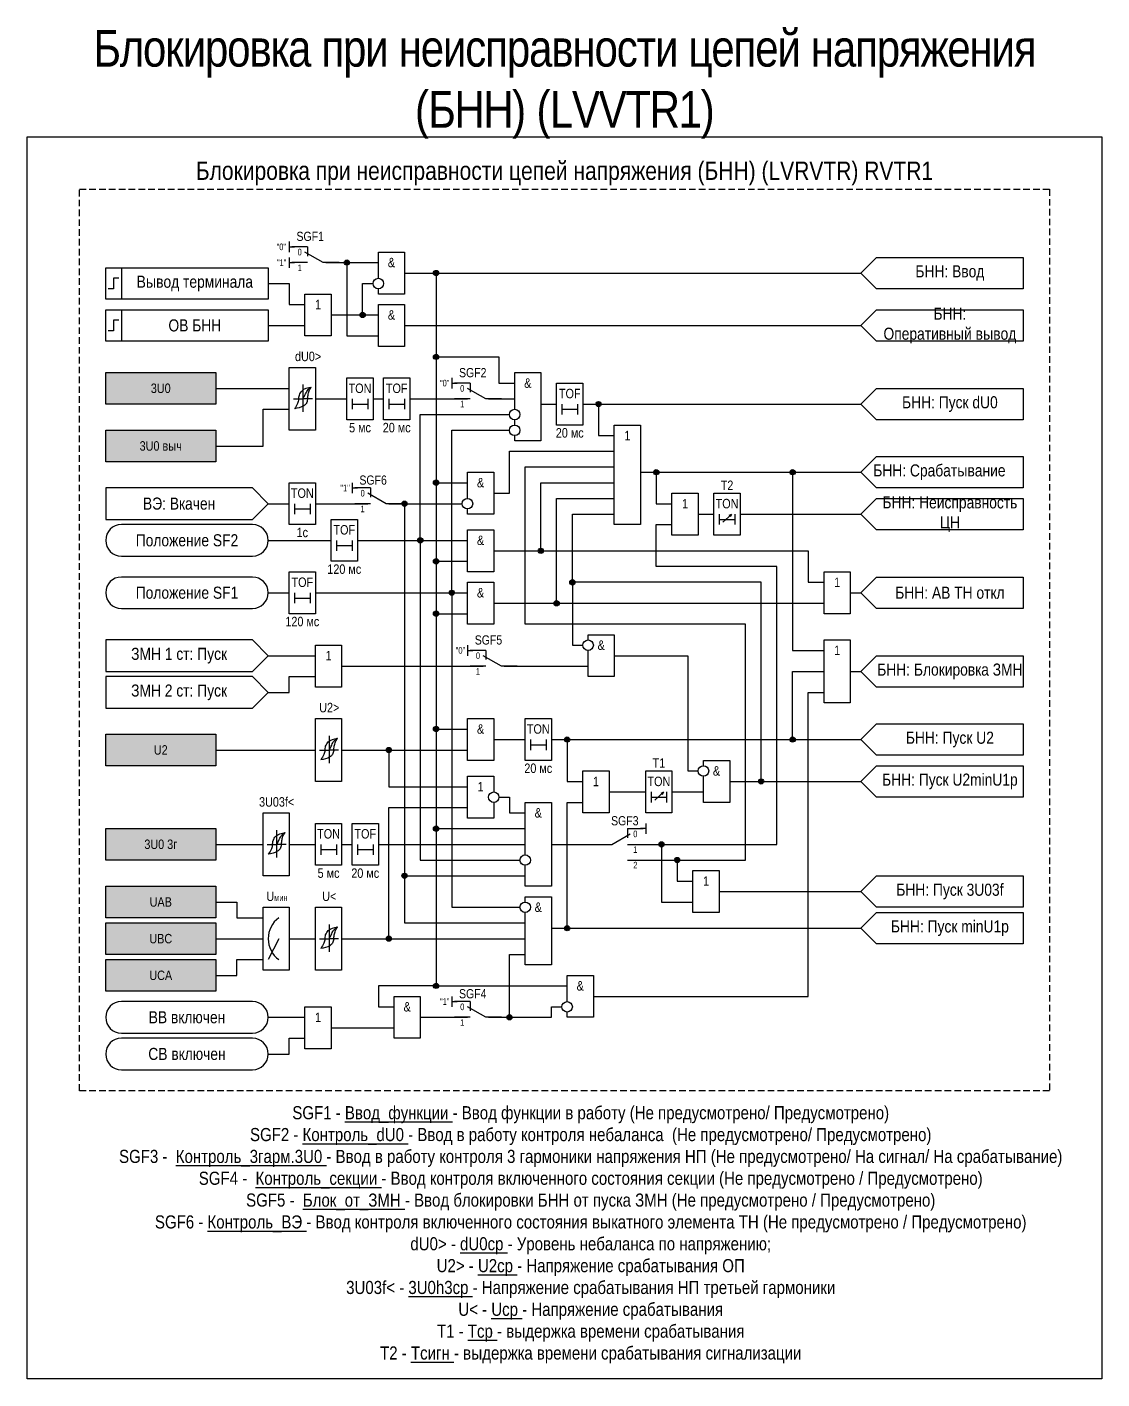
# Model space of a CAD drawing. Header units: millimetres. Extents: x -854 to 205, y -5 to 259.
# Drawn here: x 0 to 205, y -5 to 252.9 of the extents above; entities that cross this region are included whole.
import ezdxf
from ezdxf.enums import TextEntityAlignment as Align

# ---------------------------------------------------------------- set-up
doc = ezdxf.new("R2010")
doc.units = ezdxf.units.MM
doc.linetypes.add('штриховая2', pattern=[0.375, 0.25, -0.125])
doc.layers.add('Основная', color=7, linetype='Continuous')
doc.styles.add('1.8_Gost_RD', font='ARIALN.TTF', dxfattribs={"height": 1.8})
doc.styles.add('2.5_Gost_RD', font='ARIALN.TTF', dxfattribs={"height": 2.5})
doc.styles.add('3.5_Gost_RD', font='ARIALN.TTF', dxfattribs={"height": 3.5})
doc.styles.add('Вывод', font='ARIALN.TTF', dxfattribs={"height": 2.5})
doc.styles.add('Компонент', font='ARIALN.TTF', dxfattribs={"height": 3.5})

# ---------------------------------------------------------------- blocks, each defined once
blk = doc.blocks.new('*U79')
at = {"layer": 'Основная', "ltscale": 0.35}
blk.add_line((6, 6), (6, 2.5), dxfattribs=at)
at = {"layer": 'Основная', "color": 0}
blk.add_line((0, 0), (7, 4), dxfattribs=at)
blk = doc.blocks.new('*U91')
at = {"layer": 'Основная', "color": 0}
for p, q in [((-3, 6), (-9, 6)), ((-3, 0), (-9, 0)), ((9, 0), (3, 0))]:
    blk.add_line(p, q, dxfattribs=at)
at = {"layer": 'Основная', "ltscale": 0.25, "xscale": -1}
blk.add_blockref('*U79', (3, 0), dxfattribs=at)
at = {"layer": 'Основная'}
for tag, height, style, p in [('ОУ', 3.5, 'Компонент', (-2, 10)), ('В1', 2.5, 'Вывод', (-12.69, 6)), ('В2', 2.5, 'Вывод', (-6, 4)), ('В3', 2.5, 'Вывод', (-6, -2))]:
    blk.add_attdef(tag, text='', height=height, dxfattribs=dict(at, style=style)).set_placement(p, align=Align.MIDDLE_CENTER)
blk = doc.blocks.new('Точка')
at = {"ltscale": 100}
h = blk.add_hatch(color=256, dxfattribs=at)
h.dxf.hatch_style = 1
edge = h.paths.add_edge_path()
edge.add_arc((0, 0), 0.5, 0, 360)
blk.add_circle((0, 0), 0.5, dxfattribs=at)
blk = doc.blocks.new('*U107')
at = {"layer": 'Основная', "color": 0}
for p, q in [((-3, 6), (-9, 6)), ((-3, 0), (-9, 0)), ((9, 0), (3, 0))]:
    blk.add_line(p, q, dxfattribs=at)
at = {"layer": 'Основная', "ltscale": 0.25, "xscale": -1}
blk.add_blockref('*U79', (3, 0), dxfattribs=at)
at = {"layer": 'Основная'}
for tag, height, style, p in [('ОУ', 3.5, 'Компонент', (-2, 10)), ('В1', 2.5, 'Вывод', (-13, 6)), ('В2', 2.5, 'Вывод', (-6, 4)), ('В3', 2.5, 'Вывод', (-6, -2))]:
    blk.add_attdef(tag, text='', height=height, dxfattribs=dict(at, style=style)).set_placement(p, align=Align.MIDDLE_CENTER)
blk = doc.blocks.new('*U120')
at = {"layer": 'Основная', "color": 0}
for p, q in [((-3, 6), (-9, 6)), ((-3, 0), (-9, 0)), ((9, 0), (3, 0))]:
    blk.add_line(p, q, dxfattribs=at)
at = {"layer": 'Основная', "ltscale": 0.25, "xscale": -1}
blk.add_blockref('*U79', (3, 0), dxfattribs=at)
at = {"layer": 'Основная'}
for tag, height, style, p in [('ОУ', 3.5, 'Компонент', (-2, 9)), ('В1', 2.5, 'Вывод', (-12.69, 6)), ('В2', 2.5, 'Вывод', (-6, 4)), ('В3', 2.5, 'Вывод', (-6, -2))]:
    blk.add_attdef(tag, text='', height=height, dxfattribs=dict(at, style=style)).set_placement(p, align=Align.MIDDLE_CENTER)
blk = doc.blocks.new('*U124')
at = {"layer": 'Основная', "color": 0}
for p, q in [((-3, 6), (-9, 6)), ((-3, 0), (-9, 0)), ((9, 0), (3, 0))]:
    blk.add_line(p, q, dxfattribs=at)
at = {"layer": 'Основная', "ltscale": 0.25, "xscale": -1}
blk.add_blockref('*U79', (3, 0), dxfattribs=at)
at = {"layer": 'Основная'}
for tag, height, style, p in [('ОУ', 3.5, 'Компонент', (-2, 9)), ('В1', 2.5, 'Вывод', (-12.69, 6)), ('В2', 2.5, 'Вывод', (-6, 4)), ('В3', 2.5, 'Вывод', (-6, -2))]:
    blk.add_attdef(tag, text='', height=height, dxfattribs=dict(at, style=style)).set_placement(p, align=Align.MIDDLE_CENTER)
blk = doc.blocks.new('*U125')
at = {"layer": 'Основная', "color": 0}
for p, q in [((-3, 6), (-9, 6)), ((-3, 0), (-9, 0)), ((9, 0), (3, 0))]:
    blk.add_line(p, q, dxfattribs=at)
at = {"layer": 'Основная', "ltscale": 0.25, "xscale": -1}
blk.add_blockref('*U79', (3, 0), dxfattribs=at)
at = {"layer": 'Основная'}
for tag, height, style, p in [('ОУ', 3.5, 'Компонент', (-2, 9)), ('В1', 2.5, 'Вывод', (-13, 6)), ('В2', 2.5, 'Вывод', (-6, 4)), ('В3', 2.5, 'Вывод', (-6, -2))]:
    blk.add_attdef(tag, text='', height=height, dxfattribs=dict(at, style=style)).set_placement(p, align=Align.MIDDLE_CENTER)

msp = doc.modelspace()

# ---------------------------------------------------------------- hatches: boundary and pattern name
at = {"ltscale": 100, "true_color": 0x6bffb3}
h = msp.add_hatch(color=111, dxfattribs=at)
h.dxf.hatch_style = 1
h.paths.add_polyline_path([(15, 187), (36, 187), (36, 181), (15, 181)])
h = msp.add_hatch(color=111, dxfattribs=at)
h.dxf.hatch_style = 1
h.paths.add_polyline_path([(15, 176), (36, 176), (36, 170), (15, 170)])
h = msp.add_hatch(color=111, dxfattribs=at)
h.dxf.hatch_style = 1
h.paths.add_polyline_path([(15, 118), (36, 118), (36, 112), (15, 112)])
h = msp.add_hatch(color=111, dxfattribs=at)
h.dxf.hatch_style = 1
h.paths.add_polyline_path([(15, 100), (36, 100), (36, 94), (15, 94)])
h = msp.add_hatch(color=111, dxfattribs=at)
h.dxf.hatch_style = 1
h.paths.add_polyline_path([(15, 89), (36, 89), (36, 83), (15, 83)])
h = msp.add_hatch(color=111, dxfattribs=at)
h.dxf.hatch_style = 1
h.paths.add_polyline_path([(15, 82), (36, 82), (36, 76), (15, 76)])
h = msp.add_hatch(color=111, dxfattribs=at)
h.dxf.hatch_style = 1
h.paths.add_polyline_path([(15, 75), (36, 75), (36, 69), (15, 69)])

# ---------------------------------------------------------------- linework, layer by layer
at = {"ltscale": 100}
for p, q in [((50, 212), (50, 210)), ((50, 211), (51, 211)), ((50, 209), (50, 207)), ((50, 208), (51, 208)), ((81, 186), (81, 184)), ((81, 185), (82, 185)), ((50.79, 182), (52.6, 182)), ((54.42, 182), (52.6, 182)), ((62, 166), (62, 164)), ((62, 165), (63, 165)), ((132.7, 158.46), (134.37, 159.95)), ((134.37, 159.95), (133.85, 159.73)), ((134.37, 159.95), (134.11, 159.48)), ((84, 135), (84, 133)), ((84, 134), (85, 134)), ((119.7, 105.46), (121.37, 106.95)), ((121.37, 106.95), (120.85, 106.73)), ((121.37, 106.95), (121.11, 106.48)), ((118, 101), (118, 99)), ((118, 100), (117, 100)), ((114.5, 94), (117.5, 94)), ((81, 68), (81, 66)), ((81, 67), (82, 67))]:
    msp.add_line(p, q, dxfattribs=at)
msp.add_line((52.6, 184.72), (52.6, 179.52))
at = {"color": 3, "ltscale": 100}
msp.add_lwpolyline([(0, 232), (205, 232), (205, -5), (0, -5)], close=True, dxfattribs=at)
at = {"linetype": 'штриховая2', "ltscale": 5}
msp.add_lwpolyline([(10, 222), (195, 222), (195, 50), (10, 50)], close=True, dxfattribs=at)
at = {"ltscale": 100}
for points in [[(57, 208), (67, 208)], [(57, 208), (61, 208), (61, 194), (67, 194)], [(46, 204), (50, 204), (50, 200), (53, 200)], [(72, 206), (78, 206), (78, 70), (67, 70), (67, 66), (70, 66)], [(72, 206), (78, 206), (78, 151), (84, 151)], [(72, 206), (78, 206), (78, 166), (84, 166)], [(72, 206), (78, 206), (78, 190), (90, 190), (90, 185), (93, 185)], [(72, 206), (78, 206), (78, 141), (84, 141)], [(72, 206), (78, 206), (78, 119), (84, 119)], [(72, 206), (78, 206), (78, 100), (95, 100)], [(72, 206), (78, 206), (78, 70), (103, 70)], [(46, 196), (53, 196)], [(36, 184), (50, 184)], [(55, 182), (61, 182)], [(62, 182), (62, 180)], [(62, 181), (65, 181)], [(65, 182), (65, 180)], [(66, 182), (68, 182)], [(69, 182), (69, 180)], [(69, 181), (72, 181)], [(72, 182), (72, 180)], [(73, 182), (84, 182)], [(88, 182), (93, 182)], [(98, 181), (101, 181)], [(102, 181), (102, 179)], [(105, 181), (105, 179)], [(106, 181), (109, 181), (109, 175), (112, 175)], [(36, 173), (45, 173), (45, 180), (50, 180)], [(63, 155), (75, 155), (75, 179), (92, 179)], [(102, 180), (105, 180)], [(55, 145), (81, 145), (81, 176), (92, 176)], [(89, 164), (92, 164), (92, 172), (112, 172)], [(115, 94), (137, 94), (137, 139), (95, 139), (95, 169), (112, 169)], [(117, 168), (120, 168), (120, 162), (123, 162)], [(117, 168), (146, 168), (146, 134), (152, 134)], [(89, 153), (98, 153), (98, 166), (112, 166)], [(89, 143), (101, 143), (101, 163), (112, 163)], [(46, 162), (50, 162)], [(51, 162), (51, 160)], [(51, 161), (54, 161)], [(54, 162), (54, 160)], [(55, 162), (65, 162)], [(69, 162), (72, 162), (72, 82), (95, 82)], [(69, 162), (72, 162), (72, 91), (95, 91)], [(69, 162), (83, 162)], [(134, 109), (140, 109), (140, 147), (104, 147), (104, 160), (112, 160)], [(132, 160), (132, 158)], [(135, 160), (135, 158)], [(136, 160), (159, 160)], [(115, 97), (143, 97), (143, 150), (120, 150), (120, 158), (123, 158)], [(132, 159), (135, 159)], [(46, 155), (58, 155)], [(59, 155), (59, 153)], [(62, 155), (62, 153)], [(63, 155), (75, 155), (75, 94), (94, 94)], [(63, 155), (84, 155)], [(59, 154), (62, 154)], [(89, 153), (149, 153), (149, 147), (152, 147)], [(46, 145), (50, 145)], [(51, 145), (51, 143)], [(54, 145), (54, 143)], [(55, 145), (81, 145), (81, 85), (94, 85)], [(55, 145), (84, 145)], [(134, 109), (140, 109), (140, 147), (104, 147), (104, 135), (106, 135)], [(157, 145), (159, 145)], [(51, 144), (54, 144)], [(46, 133), (55, 133)], [(112, 133), (126, 133), (126, 111), (128, 111)], [(46, 126), (50, 126), (50, 129), (55, 129)], [(60, 131), (87, 131)], [(91, 131), (107, 131)], [(100, 117), (146, 117), (146, 130), (152, 130)], [(157, 130), (159, 130)], [(108, 68), (149, 68), (149, 126), (152, 126)], [(96, 117), (96, 115)], [(99, 117), (99, 115)], [(36, 115), (55, 115)], [(66, 115), (69, 115), (69, 108), (84, 108)], [(96, 116), (99, 116)], [(90, 106), (92, 106), (92, 103), (95, 103)], [(119, 107), (119, 105)], [(119, 106), (122, 106)], [(122, 105), (122, 107)], [(123, 107), (129, 107)], [(60, 79), (69, 79), (69, 104), (84, 104)], [(100, 81), (103, 81), (103, 105), (106, 105)], [(36, 97), (45, 97)], [(50, 97), (55, 97)], [(56, 97), (56, 95)], [(56, 96), (59, 96)], [(59, 97), (59, 95)], [(60, 97), (62, 97)], [(63, 97), (63, 95)], [(63, 96), (66, 96)], [(66, 97), (66, 95)], [(67, 97), (95, 97)], [(100, 97), (111, 97)], [(115, 97), (121, 97), (121, 86), (127, 86)], [(115, 94), (124, 94), (124, 90), (127, 90)], [(132, 88), (159, 88)], [(36, 86), (40, 86), (40, 83), (45, 83)], [(36, 79), (45, 79)], [(50, 79), (55, 79)], [(60, 79), (95, 79)], [(36, 72), (40, 72), (40, 75), (45, 75)], [(88, 64), (92, 64), (92, 76), (95, 76)], [(88, 64), (100, 64), (100, 66), (102, 66)], [(46, 64), (53, 64)], [(75, 64), (84, 64)], [(46, 57), (50, 57), (50, 60), (53, 60)]]:
    msp.add_lwpolyline(points, dxfattribs=at)
for points in [[(15, 187), (36, 187), (36, 181), (15, 181)], [(50, 188), (55, 188), (55, 176), (50, 176)], [(61, 186), (66, 186), (66, 178), (61, 178)], [(68, 186), (73, 186), (73, 178), (68, 178)], [(101, 185), (106, 185), (106, 177), (101, 177)], [(15, 176), (36, 176), (36, 170), (15, 170)], [(112, 177), (117, 177), (117, 158), (112, 158)], [(50, 166), (55, 166), (55, 158), (50, 158)], [(131, 164), (136, 164), (136, 156), (131, 156)], [(58, 159), (63, 159), (63, 151), (58, 151)], [(50, 149), (55, 149), (55, 141), (50, 141)], [(152, 136), (157, 136), (157, 124), (152, 124)], [(55, 121), (60, 121), (60, 109), (55, 109)], [(95, 121), (100, 121), (100, 113), (95, 113)], [(15, 118), (36, 118), (36, 112), (15, 112)], [(118, 111), (123, 111), (123, 103), (118, 103)], [(45, 103), (50, 103), (50, 91), (45, 91)], [(55, 101), (60, 101), (60, 93), (55, 93)], [(62, 101), (67, 101), (67, 93), (62, 93)], [(15, 100), (36, 100), (36, 94), (15, 94)], [(127, 92), (132, 92), (132, 84), (127, 84)], [(15, 89), (36, 89), (36, 83), (15, 83)], [(45, 85), (50, 85), (50, 73), (45, 73)], [(55, 85), (60, 85), (60, 73), (55, 73)], [(15, 82), (36, 82), (36, 76), (15, 76)], [(15, 75), (36, 75), (36, 69), (15, 69)]]:
    msp.add_lwpolyline(points, close=True, dxfattribs=at)
for points in [[(18, 152), (43, 152, 1), (43, 158), (18, 158, 1)], [(18, 142), (43, 142, 1), (43, 148), (18, 148, 1)], [(18, 61), (43, 61, 1), (43, 67), (18, 67, 1)], [(18, 54), (43, 54, 1), (43, 60), (18, 60, 1)]]:
    msp.add_lwpolyline(points, format="xyb", close=True, dxfattribs=at)
for centre in [(93, 179), (93, 176), (84, 162), (107, 135), (129, 111), (95, 94), (95, 85)]:
    msp.add_circle(centre, 1, dxfattribs=at)
for points in [[(51.8, 181.92), (51.95, 182.71), (52.44, 183.54), (54.2, 184.26)], [(52.6, 182), (53, 182.72), (53.47, 183.6), (54.2, 184.26)], [(53.48, 181.92), (53.6, 182.71), (53.81, 183.54), (54.2, 184.26)], [(51.8, 181.92), (51.6, 181.13), (51, 180.12)], [(53.48, 181.92), (53.25, 181.13), (52.76, 180.67), (51, 180.12)]]:
    msp.add_spline(points, degree=3)
at = {"layer": 'Основная'}
for p, q in [((57.6, 117.72), (57.6, 112.52)), ((47.6, 99.72), (47.6, 94.52)), ((57.6, 81.72), (57.6, 76.52))]:
    msp.add_line(p, q, dxfattribs=at)
at = {"layer": 'Основная', "ltscale": 100}
for p, q in [((55.79, 115), (57.6, 115)), ((59.42, 115), (57.6, 115)), ((60, 115), (84, 115)), ((45.79, 97), (47.6, 97)), ((49.42, 97), (47.6, 97)), ((55.79, 79), (57.6, 79)), ((59.42, 79), (57.6, 79))]:
    msp.add_line(p, q, dxfattribs=at)
at = {"layer": 'Основная', "color": 7, "ltscale": 100}
msp.add_line((48, 79), (46, 75), dxfattribs=at)
at = {"layer": 'Основная', "ltscale": 100}
for points in [[(67, 205), (67, 210), (72, 210), (72, 202), (67, 202), (67, 203)], [(58, 198), (64, 198), (64, 204), (66, 204)], [(72, 206), (159, 206)], [(58, 198), (67, 198)], [(58, 198), (59, 198)], [(58, 198), (59, 198), (59, 198), (59, 198)], [(72, 196), (72, 196), (72, 196), (159, 196)], [(93, 180), (93, 187), (98, 187), (98, 174), (93, 174), (93, 175)], [(159, 181), (162, 184), (190, 184), (190, 178), (162, 178), (159, 181)], [(106, 181), (159, 181)], [(93, 177), (93, 178)], [(159, 168), (162, 171), (190, 171), (190, 165), (162, 165), (159, 168)], [(84, 163), (84, 168), (89, 168), (89, 160), (84, 160), (84, 161)], [(117, 168), (159, 168)], [(46, 162), (43, 165), (15, 165), (15, 159), (43, 159), (46, 162)], [(159, 160), (162, 163), (190, 163), (190, 157), (162, 157), (159, 160)], [(128, 160), (131, 160)], [(159, 145), (162, 148), (190, 148), (190, 142), (162, 142), (159, 145)], [(89, 143), (152, 143)], [(107, 136), (107, 137), (112, 137), (112, 129), (107, 129), (107, 134)], [(46, 133), (43, 136), (15, 136), (15, 130), (43, 130), (46, 133)], [(159, 130), (162, 133), (190, 133), (190, 127), (162, 127), (159, 130)], [(46, 126), (43, 129), (15, 129), (15, 123), (43, 123), (46, 126)], [(159, 117), (162, 120), (190, 120), (190, 114), (162, 114), (159, 117)], [(89, 117), (95, 117)], [(100, 117), (159, 117)], [(103, 117), (103, 112), (103, 109), (106, 109)], [(129, 112), (129, 113), (134, 113), (134, 105), (129, 105), (129, 110)], [(159, 109), (162, 112), (190, 112), (190, 106), (162, 106), (159, 109)], [(89, 105), (89, 102), (84, 102), (84, 110), (89, 110), (89, 107)], [(134, 109), (159, 109)], [(111, 107), (118, 107)], [(95, 95), (95, 105), (100, 105), (100, 89), (95, 89), (95, 93)], [(159, 88), (162, 91), (190, 91), (190, 85), (162, 85), (159, 88)], [(95, 86), (95, 87), (100, 87), (100, 74), (95, 74), (95, 84)], [(159, 81), (162, 84), (190, 84), (190, 78), (162, 78), (159, 81)], [(100, 81), (159, 81)], [(103, 67), (103, 72), (108, 72), (108, 64), (103, 64), (103, 65)], [(58, 62), (70, 62)]]:
    msp.add_lwpolyline(points, dxfattribs=at)
for points in [[(190, 209), (190, 203), (162, 203), (159, 206), (162, 209)], [(15, 207), (18, 207), (18, 201), (15, 201)], [(15, 207), (46, 207), (46, 201), (15, 201)], [(53, 202), (58, 202), (58, 194), (53, 194)], [(15, 199), (18, 199), (18, 193), (15, 193)], [(15, 199), (46, 199), (46, 193), (15, 193)], [(67, 200), (72, 200), (72, 192), (67, 192)], [(190, 199), (190, 193), (162, 193), (159, 196), (162, 199)], [(123, 164), (128, 164), (128, 156), (123, 156)], [(84, 157), (89, 157), (89, 149), (84, 149)], [(152, 149), (157, 149), (157, 141), (152, 141)], [(84, 147), (89, 147), (89, 139), (84, 139)], [(55, 135), (60, 135), (60, 127), (55, 127)], [(84, 121), (89, 121), (89, 113), (84, 113)], [(106, 111), (111, 111), (111, 103), (106, 103)], [(70, 68), (75, 68), (75, 60), (70, 60)], [(53, 66), (58, 66), (58, 58), (53, 58)]]:
    msp.add_lwpolyline(points, close=True, dxfattribs=at)
at = {"layer": 'Основная', "lineweight": 30, "ltscale": 100}
for points in [[(17.5, 205), (16.5, 205), (16.5, 203), (15.5, 203)], [(17.5, 197), (16.5, 197), (16.5, 195), (15.5, 195)]]:
    msp.add_lwpolyline(points, dxfattribs=at)
at = {"layer": 'Основная'}
msp.add_circle((67, 204), 1, dxfattribs=at)
at = {"layer": 'Основная', "ltscale": 100}
for centre in [(89, 106), (103, 66)]:
    msp.add_circle(centre, 1, dxfattribs=at)
at = {"layer": 'Основная', "color": 7, "ltscale": 100}
msp.add_arc((51, 79), 5, 126.8699, 233.1301, dxfattribs=at)
at = {"layer": 'Основная'}
for points in [[(56.8, 114.92), (56.95, 115.71), (57.44, 116.54), (59.2, 117.26)], [(57.6, 115), (58, 115.72), (58.47, 116.6), (59.2, 117.26)], [(58.48, 114.92), (58.6, 115.71), (58.81, 116.54), (59.2, 117.26)], [(56.8, 114.92), (56.6, 114.13), (56, 113.12)], [(58.48, 114.92), (58.25, 114.13), (57.76, 113.67), (56, 113.12)], [(46.8, 96.92), (46.95, 97.71), (47.44, 98.54), (49.2, 99.26)], [(47.6, 97), (48, 97.72), (48.47, 98.6), (49.2, 99.26)], [(48.48, 96.92), (48.6, 97.71), (48.81, 98.54), (49.2, 99.26)], [(46.8, 96.92), (46.6, 96.13), (46, 95.12)], [(48.48, 96.92), (48.25, 96.13), (47.76, 95.67), (46, 95.12)], [(56.8, 78.92), (56.95, 79.71), (57.44, 80.54), (59.2, 81.26)], [(57.6, 79), (58, 79.72), (58.47, 80.6), (59.2, 81.26)], [(58.48, 78.92), (58.6, 79.71), (58.81, 80.54), (59.2, 81.26)], [(56.8, 78.92), (56.6, 78.13), (56, 77.12)], [(58.48, 78.92), (58.25, 78.13), (57.76, 77.67), (56, 77.12)]]:
    msp.add_spline(points, degree=3, dxfattribs=at)

# ---------------------------------------------------------------- block references
at = {"ltscale": 100}
for p in [(98, 153), (121, 97), (124, 94)]:
    msp.add_blockref('Точка', p, dxfattribs=at)
at = {"layer": 'Основная', "ltscale": 0.25, "xscale": 0.5, "yscale": 0.5, "zscale": 0.5}
for name, p, values in [('*U107', (55, 208), {'ОУ': 'SGF1', 'В1': '"0"', 'В2': '0', 'В3': '1'}), ('*U91', (86, 182), {'ОУ': 'SGF2', 'В1': '"0"', 'В2': '0', 'В3': '1'}), ('*U120', (67, 162), {'ОУ': 'SGF6', 'В1': '"1"', 'В2': '0', 'В3': '1'}), ('*U91', (89, 131), {'ОУ': 'SGF5', 'В1': '"0"', 'В2': '0', 'В3': '1'}), ('*U124', (86, 64), {'ОУ': 'SGF4', 'В1': '"1"', 'В2': '0', 'В3': '1'})]:
    msp.add_blockref(name, p, dxfattribs=at).add_auto_attribs(values)
at = {"layer": 'Основная', "ltscale": 100}
for p in [(61, 208), (78, 206), (64, 198), (78, 190), (109, 181), (120, 168), (146, 168), (78, 166), (72, 162), (75, 155), (78, 151), (104, 147), (81, 145), (101, 143), (78, 141), (78, 119), (103, 117), (146, 117), (69, 115), (140, 109), (78, 100), (72, 91), (103, 81), (69, 79), (78, 70), (92, 64)]:
    msp.add_blockref('Точка', p, dxfattribs=at)
at = {"layer": 'Основная', "ltscale": 0.25}
ref = msp.add_blockref('*U125', (113, 97), dxfattribs=dict(at, xscale=-0.5, yscale=0.5, zscale=0.5))
ref.add_attrib('ОУ', 'SGF3', dxfattribs={"height": 1.75, "style": 'Компонент'}).set_placement((114, 101.5), align=Align.MIDDLE_CENTER)
ref.add_attrib('В2', '0', dxfattribs={"height": 1.25, "style": 'Вывод'}).set_placement((116, 99), align=Align.MIDDLE_CENTER)
ref.add_attrib('В3', '1', dxfattribs={"height": 1.25, "style": 'Вывод'}).set_placement((116, 96), align=Align.MIDDLE_CENTER)

# ---------------------------------------------------------------- texts
at = {"color": 30, "ltscale": 100, "attachment_point": 5, "style": '3.5_Gost_RD'}
for s, insert, char_height, width in [('{\\H0.7x;\\T0.95;\\C3;Блокировка при неисправности цепей напряжения\\P(БНН) (LVVTR1)}', (102.5, 242), 10, 205), ('\\pt108.5;Блокировка при неисправности цепей напряжения (БНН) (LVRVTR) {\\C6;RVTR1}', (102.5, 225), 3.5, 185), ('SGF1 - {\\LВвод_функции} - Ввод функции в работу (Не предусмотрено/ Предусмотрено)\\PSGF2 - {\\LКонтроль_dU0} - Ввод в работу контроля небаланса ^I(Не предусмотрено/ Предусмотрено)\\PSGF3 - ^I{\\LКонтроль_3гарм.3U0} - Ввод в работу контроля 3 гармоники напряжения НП (Не предусмотрено/ На сигнал/ На срабатывание)\\PSGF4 - ^I{\\LКонтроль_секции} - Ввод контроля включенного состояния секции (Не\\~предусмотрено / Предусмотрено)\\PSGF5 - ^I{\\LБлок_от_ЗМН} - Ввод блокировки БНН от пуска ЗМН (Не\\~предусмотрено / Предусмотрено)\\PSGF6 - {\\LКонтроль_ВЭ} - Ввод контроля включенного состояния выкатного элемента ТН (Не\\~предусмотрено / Предусмотрено)\\PdU0> - {\\LdU0ср} - Уровень небаланса по напряжению;\\PU2> - {\\LU2ср} - Напряжение срабатывания ОП\\P3U03f< - {\\L3U0h3ср} - Напряжение срабатывания НП третьей гармоники\\PU< - {\\LUср} - Напряжение срабатывания\\PТ1 - {\\LTср} - выдержка времени срабатывания\\PТ2 - {\\LTсигн} - выдержка времени срабатывания сигнализации ', (107.5, 22.5), 2.5, 195)]:
    msp.add_mtext(s, dxfattribs=dict(at, insert=insert, char_height=char_height, width=width))
at = {"ltscale": 100}
for s, width, insert, char_height, attachment_point, style in [('"1"', 2, (47.65, 208.61), 1.25, 1, '3.5_Gost_RD'), ('\\pi3.09898;dU0>', 11, (48, 191), 1.8, 1, '1.8_Gost_RD'), ('2', 2, (116.41, 93.66), 1.25, 3, '3.5_Gost_RD')]:
    msp.add_mtext_dynamic_manual_height_columns(s, width=width, gutter_width=17.5, heights=[0], dxfattribs=dict(at, insert=insert, char_height=char_height, attachment_point=attachment_point, style=style))
at = {"ltscale": 100, "char_height": 1.8, "attachment_point": 5}
for s, insert, width, style in [('3U0', (25.5, 184), 21, '1.8_Gost_RD'), ('TON', (63.5, 184), 5, '2.5_Gost_RD'), ('TOF', (70.5, 184), 5, '2.5_Gost_RD'), ('TOF', (103.5, 183), 5, '2.5_Gost_RD'), ('5 мс', (63.5, 176.5), 7, '2.5_Gost_RD'), ('20 мс', (70.5, 176.5), 7, '2.5_Gost_RD'), ('20 мс', (103.5, 175.5), 7, '2.5_Gost_RD'), ('3U0 выч', (25.5, 173), 21, '1.8_Gost_RD'), ('T2', (133.5, 165.5), 5, '2.5_Gost_RD'), ('TON', (52.5, 164), 5, '2.5_Gost_RD'), ('TON', (133.5, 162), 5, '2.5_Gost_RD'), ('1с', (52.5, 156.5), 7, '2.5_Gost_RD'), ('TOF', (60.5, 157), 5, '2.5_Gost_RD'), ('120 мс', (60.5, 149.5), 7, '2.5_Gost_RD'), ('TOF', (52.5, 147), 5, '2.5_Gost_RD'), ('120 мс', (52.5, 139.5), 7, '2.5_Gost_RD'), ('TON', (97.5, 119), 5, '2.5_Gost_RD'), ('U2', (25.5, 115), 21, '1.8_Gost_RD'), ('20 мс', (97.5, 111.5), 7, '2.5_Gost_RD'), ('T1', (120.5, 112.5), 5, '2.5_Gost_RD'), ('TON', (120.5, 109), 5, '2.5_Gost_RD'), ('TON', (57.5, 99), 5, '2.5_Gost_RD'), ('TOF', (64.5, 99), 5, '2.5_Gost_RD'), ('3U0 3г', (25.5, 97), 21, '1.8_Gost_RD'), ('5 мс', (57.5, 91.5), 7, '2.5_Gost_RD'), ('20 мс', (64.5, 91.5), 7, '2.5_Gost_RD'), ('1', (129.5, 90), 5, '2.5_Gost_RD'), ('UAB', (25.5, 86), 21, '1.8_Gost_RD'), ('UBC', (25.5, 79), 21, '1.8_Gost_RD'), ('UCA', (25.5, 72), 21, '1.8_Gost_RD')]:
    msp.add_mtext(s, dxfattribs=dict(at, insert=insert, width=width, style=style))
at = {"layer": 'Основная', "ltscale": 100, "attachment_point": 5, "style": '2.5_Gost_RD'}
for s, insert, char_height, width in [('&', (69.5, 208), 1.8, 5), ('БНН: Ввод', (176, 206), 2.3, 28), ('Вывод терминала', (32, 204), 2.3, 28), ('1', (55.5, 200), 1.8, 5), ('&', (69.5, 198), 1.8, 5), ('ОВ БНН', (32, 196), 2.3, 28), ('&', (95.5, 185), 1.8, 5), ('БНН: Пуск dU0', (176, 181), 2.3, 28), ('1', (114.5, 175), 1.8, 5), ('БНН: Срабатывание', (174, 168), 2.3, 32), ('&', (86.5, 166), 1.8, 5), ('ВЭ: Вкачен', (29, 162), 2.3, 28), ('1', (125.5, 162), 1.8, 5), ('БНН: Неисправность ЦН', (176, 160), 2.3, 28), ('Положение SF2', (30.5, 155), 2.3, 31), ('&', (86.5, 155), 1.8, 5), ('1', (154.5, 147), 1.8, 5), ('Положение SF1', (30.5, 145), 2.3, 31), ('&', (86.5, 145), 1.8, 5), ('БНН: АВ ТН откл', (176, 145), 2.3, 28), ('ЗМН 1 ст: Пуск', (29, 133), 2.3, 28), ('&', (109.5, 135), 1.8, 5), ('1', (154.5, 134), 1.8, 5), ('1', (57.5, 133), 1.8, 5), ('БНН: Блокировка ЗМН', (176, 130), 2.3, 28), ('ЗМН 2 ст: Пуск', (29, 126), 2.3, 28), ('&', (86.5, 119), 1.8, 5), ('БНН: Пуск U2', (176, 117), 2.3, 28), ('&', (131.5, 111), 1.8, 5), ('1', (86.5, 108), 1.8, 5), ('1', (108.5, 109), 1.8, 5), ('БНН: Пуск U2minU1p', (176, 109), 2.3, 28), ('&', (97.5, 103), 1.8, 5), ('БНН: Пуск 3U03f', (176, 88), 2.3, 28), ('&', (97.5, 85), 1.8, 5), ('БНН: Пуск minU1p', (176, 81), 2.3, 28), ('&', (105.5, 70), 1.8, 5), ('ВВ включен', (30.5, 64), 2.3, 31), ('1', (55.5, 64), 1.8, 5), ('&', (72.5, 66), 1.8, 5), ('СВ включен', (30.5, 57), 2.3, 31)]:
    msp.add_mtext(s, dxfattribs=dict(at, insert=insert, char_height=char_height, width=width))
at = {"layer": 'Основная', "color": 0, "ltscale": 100, "insert": (176, 196), "char_height": 2.3, "width": 28, "attachment_point": 5, "style": '2.5_Gost_RD'}
msp.add_mtext('{\\C256;БНН: ^JОперативный вывод}', dxfattribs=at)
at = {"layer": 'Основная', "ltscale": 100, "char_height": 1.8, "attachment_point": 1, "style": '1.8_Gost_RD'}
for s, insert in [('\\pi3.7178;U2>', (52, 124)), ('\\pi2.24625;3U03f<', (42, 106)), ('\\pi3.64454;U{\\H0.66667x;мин}', (42, 88)), ('\\pi4.2912;U<', (52, 88))]:
    msp.add_mtext_dynamic_manual_height_columns(s, width=11, gutter_width=17.5, heights=[0], dxfattribs=dict(at, insert=insert))

doc.saveas('drawing.dxf')
